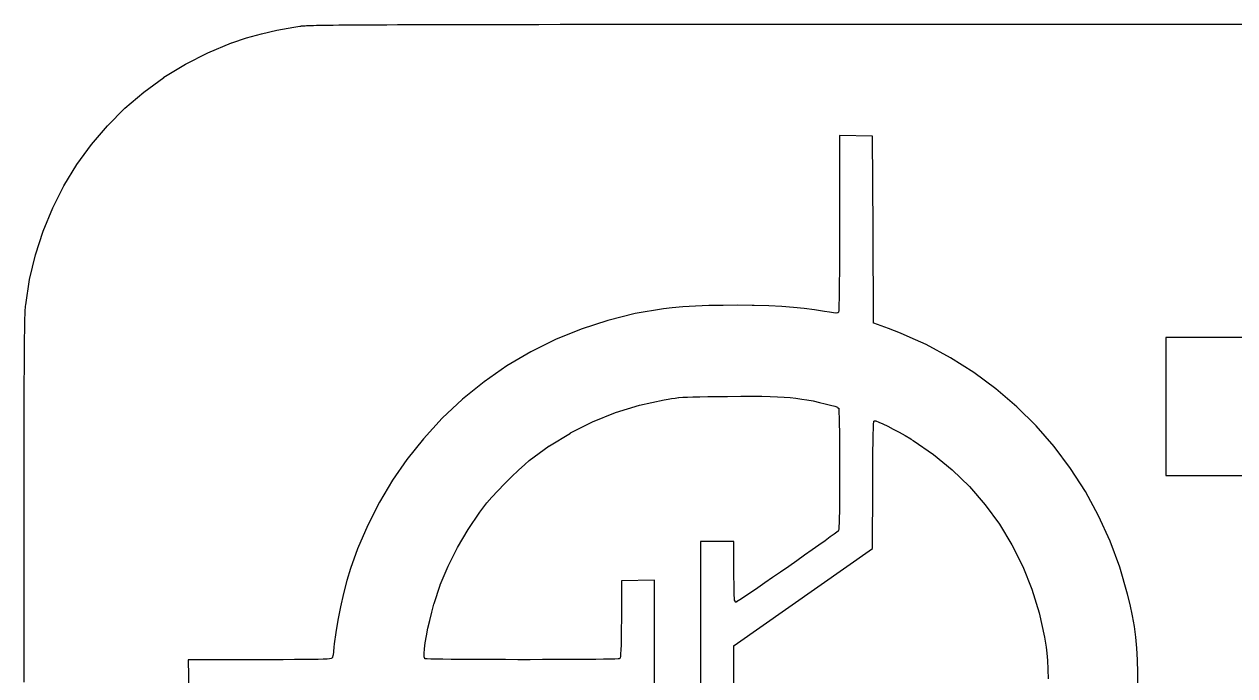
# Model space of a CAD drawing. Extents: x 59.2 to 130.7, y -130.7 to -66.1.
# Drawn here: x 66.95 to 78.53, y -123.79 to -117.57 of the extents above; entities that cross this region are included whole.
import ezdxf

# ---------------------------------------------------------------- set-up
doc = ezdxf.new("R2010")
doc.units = 0
doc.layers.add('BLACK', color=7, linetype='CONTINUOUS')

msp = doc.modelspace()

# ---------------------------------------------------------------- linework, layer by layer
at = {"layer": 'BLACK', "linetype": 'CONTINUOUS'}
for p, q in [((69.2208, -117.657), (69.37, -117.623)), ((69.37, -117.623), (69.37, -117.623)), ((69.37, -117.623), (69.3701, -117.623)), ((69.3701, -117.623), (69.3702, -117.623)), ((69.3702, -117.623), (69.5321, -117.593)), ((69.5321, -117.593), (69.5322, -117.593)), ((69.5322, -117.593), (69.5902, -117.584)), ((69.5322, -117.593), (69.5322, -117.593)), ((69.5322, -117.593), (69.5322, -117.593)), ((69.5902, -117.584), (69.5903, -117.584)), ((69.5903, -117.584), (69.597, -117.583)), ((69.5903, -117.584), (69.5903, -117.584)), ((69.5903, -117.584), (69.5903, -117.584)), ((69.597, -117.583), (69.5971, -117.583)), ((69.5971, -117.583), (69.6049, -117.582)), ((69.5971, -117.583), (69.5971, -117.583)), ((69.5971, -117.583), (69.5971, -117.583)), ((69.6049, -117.582), (69.605, -117.582)), ((69.605, -117.582), (69.6142, -117.581)), ((69.605, -117.582), (69.605, -117.582)), ((69.605, -117.582), (69.605, -117.582)), ((69.6142, -117.581), (69.6142, -117.581)), ((69.6142, -117.581), (69.6143, -117.581)), ((69.6143, -117.581), (69.6252, -117.58)), ((69.6143, -117.581), (69.6143, -117.581)), ((69.6252, -117.58), (69.6252, -117.58)), ((69.6252, -117.58), (69.6252, -117.58)), ((69.6252, -117.58), (69.6382, -117.58)), ((69.6382, -117.58), (69.6383, -117.58)), ((69.6383, -117.58), (69.6538, -117.579)), ((69.6383, -117.58), (69.6383, -117.58)), ((69.6538, -117.579), (69.6721, -117.578)), ((69.6538, -117.579), (69.6538, -117.579)), ((69.6538, -117.579), (69.6538, -117.579)), ((69.6721, -117.578), (69.6722, -117.578)), ((69.6722, -117.578), (69.6936, -117.577)), ((69.6722, -117.578), (69.6722, -117.578)), ((69.6936, -117.577), (69.6936, -117.577)), ((69.6936, -117.577), (69.6936, -117.577)), ((69.6936, -117.577), (69.7185, -117.577)), ((69.7185, -117.577), (69.7186, -117.577)), ((69.7186, -117.577), (69.7474, -117.576)), ((69.7186, -117.577), (69.7186, -117.577)), ((69.7474, -117.576), (69.7475, -117.576)), ((69.7475, -117.576), (69.7805, -117.575)), ((69.7805, -117.575), (69.7805, -117.575)), ((69.7805, -117.575), (69.7805, -117.575)), ((69.7805, -117.575), (69.8181, -117.575)), ((69.8181, -117.575), (69.8607, -117.574)), ((69.8181, -117.575), (69.8181, -117.575)), ((69.8181, -117.575), (69.8181, -117.575)), ((69.8607, -117.574), (69.8607, -117.574)), ((69.8607, -117.574), (69.9085, -117.574)), ((69.9085, -117.574), (69.962, -117.573)), ((69.9085, -117.574), (69.9085, -117.574)), ((69.962, -117.573), (69.962, -117.573)), ((69.962, -117.573), (70.0215, -117.573)), ((70.0215, -117.573), (70.0873, -117.572)), ((70.0215, -117.573), (70.0215, -117.573)), ((70.0873, -117.572), (70.0873, -117.572)), ((70.0873, -117.572), (70.1599, -117.572)), ((70.1599, -117.572), (70.2395, -117.571)), ((70.1599, -117.572), (70.1599, -117.572)), ((70.2395, -117.571), (70.2395, -117.571)), ((70.2395, -117.571), (70.3265, -117.571)), ((70.3265, -117.571), (70.3265, -117.571)), ((70.3265, -117.571), (70.4212, -117.571)), ((70.4212, -117.571), (70.5241, -117.57)), ((70.4212, -117.571), (70.4212, -117.571)), ((70.5241, -117.57), (70.5241, -117.57)), ((70.5241, -117.57), (70.6355, -117.57)), ((70.6355, -117.57), (70.7556, -117.569)), ((70.6355, -117.57), (70.6355, -117.57)), ((70.7556, -117.569), (70.7556, -117.569)), ((70.7556, -117.569), (70.885, -117.569)), ((70.885, -117.569), (70.885, -117.569)), ((70.885, -117.569), (71.0239, -117.569)), ((71.0239, -117.569), (71.0239, -117.569)), ((71.0239, -117.569), (71.1727, -117.569)), ((71.1727, -117.569), (71.3317, -117.568)), ((71.1727, -117.569), (71.1727, -117.569)), ((71.3317, -117.568), (71.3317, -117.568)), ((71.3317, -117.568), (71.5013, -117.568)), ((71.5013, -117.568), (71.5013, -117.568)), ((71.5013, -117.568), (71.6818, -117.568)), ((71.6818, -117.568), (71.6818, -117.568)), ((71.6818, -117.568), (71.8737, -117.568)), ((71.8737, -117.568), (72.0772, -117.567)), ((72.0772, -117.567), (72.0772, -117.567)), ((72.0772, -117.567), (72.2927, -117.567)), ((72.2927, -117.567), (72.5206, -117.567)), ((72.5206, -117.567), (72.5206, -117.567)), ((72.5206, -117.567), (72.7612, -117.567)), ((72.7612, -117.567), (73.0149, -117.567)), ((73.0149, -117.567), (73.0149, -117.567)), ((73.0149, -117.567), (73.282, -117.567)), ((73.282, -117.567), (73.5629, -117.567)), ((73.5629, -117.567), (73.8579, -117.567)), ((73.8579, -117.567), (74.1675, -117.566)), ((73.8579, -117.567), (73.8579, -117.567)), ((74.1675, -117.566), (74.4918, -117.566)), ((74.4918, -117.566), (74.8314, -117.566)), ((74.8314, -117.566), (75.1864, -117.566)), ((75.1864, -117.566), (75.5574, -117.566)), ((75.5574, -117.566), (75.9447, -117.566)), ((75.9447, -117.566), (75.9447, -117.566)), ((75.9447, -117.566), (76.3486, -117.566)), ((76.3486, -117.566), (76.7694, -117.566)), ((76.7694, -117.566), (77.2075, -117.566)), ((77.2075, -117.566), (77.6634, -117.566)), ((77.6634, -117.566), (78.1372, -117.566)), ((78.1372, -117.566), (78.6294, -117.566)), ((68.7101, -117.838), (68.9364, -117.745)), ((68.9364, -117.745), (68.9364, -117.745)), ((68.9364, -117.745), (68.9365, -117.745)), ((68.9365, -117.745), (68.9366, -117.745)), ((68.9366, -117.745), (68.9393, -117.744)), ((68.9393, -117.744), (68.9393, -117.744)), ((68.9393, -117.744), (68.9394, -117.744)), ((68.9394, -117.744), (69.0787, -117.697)), ((68.9394, -117.744), (68.9394, -117.744)), ((69.0787, -117.697), (69.0788, -117.697)), ((69.0788, -117.697), (69.0789, -117.697)), ((69.0789, -117.697), (69.079, -117.696)), ((69.079, -117.696), (69.2206, -117.657)), ((69.2206, -117.657), (69.2207, -117.657)), ((69.2207, -117.657), (69.2208, -117.657)), ((69.2208, -117.657), (69.2208, -117.657)), ((68.4941, -117.948), (68.7098, -117.838)), ((68.7098, -117.838), (68.7098, -117.838)), ((68.7098, -117.838), (68.71, -117.838)), ((68.71, -117.838), (68.7101, -117.838)), ((68.2892, -118.073), (68.4937, -117.948)), ((68.4937, -117.948), (68.4938, -117.948)), ((68.4938, -117.948), (68.4939, -117.948)), ((68.4939, -117.948), (68.4941, -117.948)), ((68.0962, -118.214), (68.2888, -118.074)), ((68.2888, -118.074), (68.2889, -118.074)), ((68.2889, -118.074), (68.289, -118.074)), ((68.289, -118.074), (68.2892, -118.073)), ((67.9157, -118.369), (68.0959, -118.214)), ((68.0959, -118.214), (68.0959, -118.214)), ((68.0959, -118.214), (68.096, -118.214)), ((68.096, -118.214), (68.0962, -118.214)), ((67.7484, -118.536), (67.9154, -118.369)), ((67.9154, -118.369), (67.9155, -118.369)), ((67.9155, -118.369), (67.9156, -118.369)), ((67.9156, -118.369), (67.9157, -118.369)), ((67.5951, -118.716), (67.7482, -118.537)), ((67.7482, -118.537), (67.7483, -118.536)), ((67.7482, -118.537), (67.7482, -118.537)), ((67.7483, -118.536), (67.7484, -118.536)), ((74.751, -118.631), (74.7508, -119.463)), ((75.066, -118.636), (74.751, -118.631)), ((75.071, -119.525), (75.066, -118.636)), ((67.4562, -118.908), (67.5948, -118.717)), ((67.5948, -118.717), (67.5949, -118.717)), ((67.5949, -118.717), (67.595, -118.716)), ((67.595, -118.716), (67.5951, -118.716)), ((67.3326, -119.11), (67.456, -118.908)), ((67.456, -118.908), (67.4561, -118.908)), ((67.4561, -118.908), (67.4561, -118.908)), ((67.4561, -118.908), (67.4562, -118.908)), ((67.2249, -119.322), (67.3324, -119.11)), ((67.3324, -119.11), (67.3325, -119.11)), ((67.3325, -119.11), (67.3326, -119.11)), ((67.3326, -119.11), (67.3326, -119.11)), ((67.1338, -119.543), (67.2248, -119.322)), ((67.2248, -119.322), (67.2248, -119.322)), ((67.2248, -119.322), (67.2249, -119.322)), ((67.2249, -119.322), (67.2249, -119.322)), ((74.7508, -119.463), (74.7507, -119.591)), ((74.7508, -119.463), (74.7508, -119.463)), ((67.0599, -119.772), (67.1336, -119.543)), ((67.1336, -119.543), (67.1337, -119.543)), ((67.1337, -119.543), (67.1337, -119.543)), ((67.1337, -119.543), (67.1338, -119.543)), ((74.7507, -119.591), (74.7504, -119.713)), ((74.7507, -119.591), (74.7507, -119.591)), ((75.071, -119.526), (75.071, -119.525)), ((75.076, -120.42), (75.071, -119.526)), ((74.7504, -119.713), (74.7499, -119.829)), ((74.7504, -119.713), (74.7504, -119.713)), ((67.0039, -120.008), (67.0598, -119.772)), ((67.0598, -119.772), (67.0598, -119.772)), ((67.0598, -119.772), (67.0598, -119.772)), ((67.0598, -119.772), (67.0599, -119.772)), ((74.7499, -119.829), (74.7493, -119.935)), ((74.7499, -119.829), (74.7499, -119.829)), ((74.7493, -119.935), (74.7485, -120.032)), ((74.7493, -119.935), (74.7493, -119.935)), ((66.9664, -120.25), (67.0038, -120.008)), ((67.0038, -120.008), (67.0038, -120.008)), ((67.0038, -120.008), (67.0038, -120.008)), ((67.0038, -120.008), (67.0039, -120.008)), ((74.7485, -120.032), (74.7476, -120.116)), ((74.7485, -120.032), (74.7485, -120.032)), ((74.7465, -120.188), (74.7454, -120.245)), ((74.7476, -120.116), (74.7465, -120.188)), ((74.7465, -120.188), (74.7465, -120.188)), ((74.7476, -120.116), (74.7476, -120.116)), ((74.7476, -120.116), (74.7476, -120.116)), ((66.9614, -120.317), (66.9626, -120.295)), ((66.9626, -120.295), (66.9639, -120.277)), ((66.9626, -120.295), (66.9626, -120.295)), ((66.9626, -120.295), (66.9626, -120.295)), ((66.9639, -120.277), (66.9653, -120.261)), ((66.9639, -120.277), (66.9639, -120.277)), ((66.9639, -120.277), (66.9639, -120.277)), ((66.9639, -120.277), (66.9639, -120.277)), ((66.9653, -120.261), (66.9664, -120.25)), ((66.9653, -120.261), (66.9653, -120.261)), ((66.9653, -120.261), (66.9653, -120.261)), ((66.9653, -120.261), (66.9653, -120.261)), ((66.9664, -120.25), (66.9664, -120.25)), ((66.9664, -120.25), (66.9664, -120.25)), ((66.9664, -120.25), (66.9664, -120.25)), ((73.0667, -120.286), (72.7976, -120.332)), ((73.1486, -120.277), (73.0667, -120.286)), ((73.2535, -120.268), (73.1486, -120.277)), ((73.3721, -120.261), (73.2535, -120.268)), ((73.501, -120.256), (73.3721, -120.261)), ((73.6367, -120.254), (73.501, -120.256)), ((73.7761, -120.253), (73.6367, -120.254)), ((73.9159, -120.255), (73.7761, -120.253)), ((73.9331, -120.255), (73.9159, -120.255)), ((74.0733, -120.259), (73.9331, -120.255)), ((74.1976, -120.265), (74.0733, -120.259)), ((74.3096, -120.273), (74.1976, -120.265)), ((74.4129, -120.283), (74.3096, -120.273)), ((74.5113, -120.296), (74.4129, -120.283)), ((74.6084, -120.312), (74.5113, -120.296)), ((74.7442, -120.286), (74.7429, -120.31)), ((74.7454, -120.245), (74.7442, -120.286)), ((74.7442, -120.286), (74.7442, -120.286)), ((74.7442, -120.286), (74.7442, -120.286)), ((74.7442, -120.286), (74.7442, -120.286)), ((74.7454, -120.245), (74.7454, -120.245)), ((74.7454, -120.245), (74.7454, -120.245)), ((66.9575, -120.453), (66.9583, -120.411)), ((66.9583, -120.411), (66.9593, -120.375)), ((66.9583, -120.411), (66.9583, -120.411)), ((66.9583, -120.411), (66.9583, -120.411)), ((66.9593, -120.375), (66.9603, -120.344)), ((66.9593, -120.375), (66.9593, -120.375)), ((66.9593, -120.375), (66.9593, -120.375)), ((66.9603, -120.344), (66.9614, -120.318)), ((66.9603, -120.344), (66.9603, -120.344)), ((66.9603, -120.344), (66.9603, -120.344)), ((66.9614, -120.318), (66.9614, -120.317)), ((72.5354, -120.397), (72.2807, -120.48)), ((72.7976, -120.332), (72.5354, -120.397)), ((74.6549, -120.32), (74.6084, -120.312)), ((74.655, -120.32), (74.6549, -120.32)), ((74.6549, -120.32), (74.6549, -120.32)), ((74.6549, -120.32), (74.6549, -120.32)), ((74.6922, -120.325), (74.655, -120.32)), ((74.6924, -120.325), (74.6922, -120.325)), ((74.6925, -120.325), (74.6924, -120.325)), ((74.6926, -120.325), (74.6925, -120.325)), ((74.7164, -120.327), (74.6926, -120.325)), ((74.7173, -120.327), (74.7164, -120.327)), ((74.7164, -120.327), (74.7164, -120.327)), ((74.7174, -120.327), (74.7173, -120.327)), ((74.7311, -120.325), (74.7174, -120.327)), ((74.7313, -120.325), (74.7311, -120.325)), ((74.7316, -120.325), (74.7313, -120.325)), ((74.7318, -120.325), (74.7316, -120.325)), ((74.732, -120.325), (74.7318, -120.325)), ((74.7323, -120.324), (74.732, -120.325)), ((74.7326, -120.324), (74.7323, -120.324)), ((74.7327, -120.324), (74.7326, -120.324)), ((74.7329, -120.324), (74.7327, -120.324)), ((74.7331, -120.324), (74.7329, -120.324)), ((74.7334, -120.324), (74.7331, -120.324)), ((74.7402, -120.318), (74.7334, -120.324)), ((74.7334, -120.324), (74.7334, -120.324)), ((74.7404, -120.318), (74.7402, -120.318)), ((74.7407, -120.318), (74.7404, -120.318)), ((74.7408, -120.318), (74.7407, -120.318)), ((74.7409, -120.318), (74.7408, -120.318)), ((74.7411, -120.318), (74.7409, -120.318)), ((74.7413, -120.317), (74.7411, -120.318)), ((74.7414, -120.317), (74.7413, -120.317)), ((74.7415, -120.317), (74.7414, -120.317)), ((74.7416, -120.317), (74.7415, -120.317)), ((74.7418, -120.316), (74.7416, -120.317)), ((74.7419, -120.316), (74.7418, -120.316)), ((74.7418, -120.316), (74.7418, -120.316)), ((74.7418, -120.316), (74.7418, -120.316)), ((74.742, -120.315), (74.7419, -120.316)), ((74.7428, -120.31), (74.742, -120.315)), ((74.742, -120.315), (74.742, -120.315)), ((74.7429, -120.31), (74.7428, -120.31)), ((74.7429, -120.31), (74.7429, -120.31)), ((74.7429, -120.31), (74.7429, -120.31)), ((75.0761, -120.421), (75.076, -120.42)), ((75.076, -120.42), (75.076, -120.42)), ((75.076, -120.42), (75.076, -120.42)), ((75.0763, -120.422), (75.0761, -120.421)), ((75.0761, -120.421), (75.0761, -120.421)), ((75.0761, -120.421), (75.0761, -120.421)), ((75.0761, -120.421), (75.0761, -120.421)), ((75.0764, -120.422), (75.0763, -120.422)), ((75.0766, -120.422), (75.0764, -120.422)), ((75.0764, -120.422), (75.0764, -120.422)), ((75.0764, -120.422), (75.0764, -120.422)), ((75.0769, -120.423), (75.0766, -120.422)), ((66.9559, -120.559), (66.9567, -120.502)), ((66.9567, -120.502), (66.9575, -120.453)), ((66.9567, -120.502), (66.9567, -120.502)), ((66.9567, -120.502), (66.9567, -120.502)), ((66.9575, -120.453), (66.9575, -120.453)), ((72.2807, -120.48), (72.0343, -120.581)), ((75.0772, -120.423), (75.0769, -120.423)), ((75.0769, -120.423), (75.0769, -120.423)), ((75.0769, -120.423), (75.0769, -120.423)), ((75.0775, -120.424), (75.0772, -120.423)), ((75.0776, -120.424), (75.0775, -120.424)), ((75.0775, -120.424), (75.0775, -120.424)), ((75.0779, -120.424), (75.0776, -120.424)), ((75.0782, -120.424), (75.0779, -120.424)), ((75.0783, -120.424), (75.0782, -120.424)), ((75.0787, -120.424), (75.0783, -120.424)), ((75.0783, -120.424), (75.0783, -120.424)), ((75.0791, -120.425), (75.0787, -120.424)), ((75.0792, -120.425), (75.0791, -120.425)), ((75.0793, -120.425), (75.0792, -120.425)), ((75.0792, -120.425), (75.0792, -120.425)), ((75.2206, -120.476), (75.0793, -120.425)), ((75.333, -120.52), (75.2206, -120.476)), ((75.4249, -120.561), (75.333, -120.52)), ((66.9547, -120.695), (66.9553, -120.623)), ((66.9553, -120.623), (66.9559, -120.559)), ((66.9553, -120.623), (66.9553, -120.623)), ((66.9559, -120.559), (66.9559, -120.559)), ((72.0343, -120.581), (71.7968, -120.698)), ((75.5782, -120.629), (75.4249, -120.561)), ((75.8127, -120.755), (75.5782, -120.629)), ((84.3911, -120.561), (77.871, -120.561)), ((77.871, -120.561), (77.871, -121.881)), ((66.9542, -120.777), (66.9547, -120.695)), ((66.9547, -120.695), (66.9547, -120.695)), ((71.7968, -120.698), (71.5691, -120.833)), ((76.0359, -120.896), (75.8127, -120.755)), ((66.9534, -120.971), (66.9538, -120.869)), ((66.9538, -120.869), (66.9542, -120.777)), ((66.9538, -120.869), (66.9538, -120.869)), ((66.9542, -120.777), (66.9542, -120.777)), ((71.5691, -120.833), (71.3518, -120.984)), ((66.9531, -121.084), (66.9534, -120.971)), ((66.9534, -120.971), (66.9534, -120.971)), ((71.3518, -120.984), (71.1457, -121.15)), ((76.2473, -121.052), (76.0359, -120.896)), ((66.9528, -121.209), (66.9531, -121.084)), ((66.9531, -121.084), (66.9531, -121.084)), ((76.446, -121.223), (76.2473, -121.052)), ((66.9526, -121.347), (66.9528, -121.209)), ((66.9528, -121.209), (66.9528, -121.209)), ((71.1457, -121.15), (70.9515, -121.332)), ((72.6089, -121.279), (72.8371, -121.208)), ((72.8371, -121.208), (72.8371, -121.208)), ((72.8371, -121.208), (72.8373, -121.208)), ((72.8373, -121.208), (72.8375, -121.208)), ((72.8375, -121.208), (73.0733, -121.156)), ((73.0733, -121.156), (73.0734, -121.156)), ((73.0734, -121.156), (73.0735, -121.156)), ((73.0735, -121.156), (73.0736, -121.156)), ((73.0736, -121.156), (73.1106, -121.15)), ((73.1106, -121.15), (73.1106, -121.15)), ((73.1106, -121.15), (73.1107, -121.15)), ((73.1107, -121.15), (73.1444, -121.144)), ((73.1444, -121.144), (73.1444, -121.144)), ((73.1444, -121.144), (73.1445, -121.144)), ((73.1445, -121.144), (73.1774, -121.14)), ((73.1445, -121.144), (73.1445, -121.144)), ((73.1774, -121.14), (73.1775, -121.14)), ((73.1775, -121.14), (73.1775, -121.14)), ((73.1775, -121.14), (73.1776, -121.14)), ((73.1776, -121.14), (73.2121, -121.136)), ((73.2121, -121.136), (73.2122, -121.136)), ((73.2122, -121.136), (73.2507, -121.133)), ((73.2122, -121.136), (73.2122, -121.136)), ((73.2122, -121.136), (73.2122, -121.136)), ((73.2507, -121.133), (73.2507, -121.133)), ((73.2507, -121.133), (73.2508, -121.133)), ((73.2508, -121.133), (73.2955, -121.131)), ((73.2508, -121.133), (73.2508, -121.133)), ((73.2955, -121.131), (73.2955, -121.131)), ((73.2955, -121.131), (73.2955, -121.131)), ((73.2955, -121.131), (73.2956, -121.131)), ((73.2956, -121.131), (73.3488, -121.129)), ((73.3488, -121.129), (73.3489, -121.129)), ((73.3489, -121.129), (73.4131, -121.127)), ((73.3489, -121.129), (73.3489, -121.129)), ((73.4131, -121.127), (73.4906, -121.126)), ((73.4131, -121.127), (73.4131, -121.127)), ((73.4131, -121.127), (73.4131, -121.127)), ((73.4906, -121.126), (73.5836, -121.125)), ((73.4906, -121.126), (73.4906, -121.126)), ((73.4906, -121.126), (73.4906, -121.126)), ((73.5836, -121.125), (73.6807, -121.124)), ((73.5836, -121.125), (73.5836, -121.125)), ((73.6807, -121.124), (73.8062, -121.123)), ((73.6807, -121.124), (73.6807, -121.124)), ((73.8062, -121.123), (73.8063, -121.123)), ((73.8063, -121.123), (73.9143, -121.122)), ((73.9143, -121.122), (73.9143, -121.122)), ((73.9143, -121.122), (74.0073, -121.123)), ((74.0073, -121.123), (74.0073, -121.123)), ((74.0073, -121.123), (74.0074, -121.123)), ((74.0074, -121.123), (74.0878, -121.124)), ((74.0878, -121.124), (74.0878, -121.124)), ((74.0878, -121.124), (74.0878, -121.124)), ((74.0878, -121.124), (74.0878, -121.124)), ((74.0878, -121.124), (74.1582, -121.127)), ((74.1582, -121.127), (74.1582, -121.127)), ((74.1582, -121.127), (74.1583, -121.127)), ((74.1583, -121.127), (74.1583, -121.127)), ((74.1583, -121.127), (74.221, -121.13)), ((74.221, -121.13), (74.2211, -121.13)), ((74.2211, -121.13), (74.2211, -121.13)), ((74.2211, -121.13), (74.2212, -121.13)), ((74.2212, -121.13), (74.2788, -121.135)), ((74.2788, -121.135), (74.2789, -121.135)), ((74.2789, -121.135), (74.2789, -121.135)), ((74.2789, -121.135), (74.2789, -121.135)), ((74.2789, -121.135), (74.3339, -121.142)), ((74.3339, -121.142), (74.334, -121.142)), ((74.334, -121.142), (74.334, -121.142)), ((74.334, -121.142), (74.3341, -121.142)), ((74.3341, -121.142), (74.3889, -121.149)), ((74.3889, -121.149), (74.389, -121.149)), ((74.389, -121.149), (74.389, -121.149)), ((74.389, -121.149), (74.389, -121.149)), ((74.389, -121.149), (74.4368, -121.157)), ((74.4368, -121.157), (74.4369, -121.157)), ((74.4369, -121.157), (74.4369, -121.157)), ((74.4369, -121.157), (74.4369, -121.157)), ((74.4369, -121.157), (74.4972, -121.168)), ((74.4972, -121.168), (74.4973, -121.168)), ((74.4973, -121.168), (74.4973, -121.168)), ((74.4973, -121.168), (74.4973, -121.168)), ((74.4973, -121.168), (74.5576, -121.181)), ((74.5576, -121.181), (74.5576, -121.181)), ((74.5576, -121.181), (74.5576, -121.181)), ((74.5576, -121.181), (74.5577, -121.181)), ((74.5577, -121.181), (74.6145, -121.194)), ((74.6145, -121.194), (74.6145, -121.194)), ((74.6145, -121.194), (74.6146, -121.194)), ((74.6146, -121.194), (74.6146, -121.194)), ((74.6146, -121.194), (74.6646, -121.207)), ((74.6646, -121.207), (74.6646, -121.207)), ((74.6646, -121.207), (74.6647, -121.207)), ((74.6647, -121.207), (74.6647, -121.207)), ((74.6647, -121.207), (74.7045, -121.219)), ((74.7045, -121.219), (74.7045, -121.219)), ((74.7045, -121.219), (74.7047, -121.219)), ((74.7047, -121.219), (74.7048, -121.219)), ((74.7048, -121.219), (74.7309, -121.228)), ((74.7309, -121.228), (74.731, -121.228)), ((74.731, -121.228), (74.731, -121.228)), ((74.731, -121.228), (74.731, -121.228)), ((74.731, -121.228), (74.7315, -121.229)), ((74.7315, -121.229), (74.7319, -121.229)), ((74.7319, -121.229), (74.7319, -121.229)), ((74.7319, -121.229), (74.7319, -121.229)), ((74.7319, -121.229), (74.7407, -121.235)), ((76.6315, -121.407), (76.446, -121.223)), ((66.9524, -121.497), (66.9526, -121.347)), ((66.9526, -121.347), (66.9526, -121.347)), ((70.9515, -121.332), (70.7699, -121.529)), ((72.3886, -121.367), (72.6085, -121.279)), ((72.6085, -121.279), (72.6086, -121.279)), ((72.6086, -121.279), (72.6088, -121.279)), ((72.6088, -121.279), (72.6089, -121.279)), ((74.7407, -121.235), (74.7407, -121.235)), ((74.7407, -121.235), (74.7409, -121.235)), ((74.7409, -121.235), (74.7411, -121.235)), ((74.7411, -121.235), (74.7413, -121.235)), ((74.7413, -121.235), (74.7415, -121.235)), ((74.7415, -121.235), (74.7416, -121.235)), ((74.7416, -121.235), (74.7418, -121.236)), ((74.7418, -121.236), (74.7419, -121.236)), ((74.7419, -121.236), (74.7421, -121.236)), ((74.7421, -121.236), (74.7422, -121.236)), ((74.7422, -121.236), (74.7423, -121.236)), ((74.7423, -121.236), (74.7424, -121.237)), ((74.7424, -121.237), (74.7426, -121.237)), ((74.7426, -121.237), (74.7426, -121.237)), ((74.7426, -121.237), (74.7427, -121.237)), ((74.7427, -121.237), (74.7428, -121.238)), ((74.7428, -121.238), (74.7428, -121.238)), ((74.7428, -121.238), (74.7429, -121.238)), ((74.7429, -121.238), (74.7429, -121.238)), ((74.7429, -121.238), (74.7443, -121.25)), ((74.7443, -121.25), (74.7444, -121.25)), ((74.7444, -121.25), (74.7444, -121.25)), ((74.7444, -121.25), (74.7444, -121.251)), ((74.7444, -121.251), (74.7457, -121.281)), ((74.7457, -121.281), (74.7457, -121.281)), ((74.7457, -121.281), (74.7457, -121.281)), ((74.7457, -121.281), (74.7457, -121.281)), ((74.7457, -121.281), (74.747, -121.327)), ((74.747, -121.327), (74.747, -121.327)), ((74.747, -121.327), (74.7481, -121.388)), ((72.1772, -121.473), (72.3882, -121.367)), ((72.3882, -121.367), (72.3883, -121.367)), ((72.3883, -121.367), (72.3885, -121.367)), ((72.3885, -121.367), (72.3886, -121.367)), ((74.7481, -121.388), (74.7481, -121.388)), ((74.7481, -121.388), (74.7481, -121.388)), ((74.7481, -121.388), (74.749, -121.462)), ((74.749, -121.462), (74.749, -121.462)), ((74.749, -121.462), (74.7498, -121.547)), ((75.0733, -121.489), (75.0749, -121.432)), ((75.0749, -121.432), (75.0766, -121.391)), ((75.0749, -121.432), (75.0749, -121.432)), ((75.0749, -121.432), (75.0749, -121.432)), ((75.0766, -121.391), (75.0784, -121.368)), ((75.0766, -121.391), (75.0766, -121.391)), ((75.0766, -121.391), (75.0766, -121.391)), ((75.0766, -121.391), (75.0766, -121.391)), ((75.0784, -121.368), (75.0785, -121.367)), ((75.0784, -121.368), (75.0784, -121.368)), ((75.0785, -121.367), (75.0797, -121.362)), ((75.0785, -121.367), (75.0785, -121.367)), ((75.0797, -121.362), (75.0797, -121.362)), ((75.0797, -121.362), (75.0797, -121.362)), ((75.0797, -121.362), (75.0797, -121.362)), ((75.0797, -121.362), (75.0799, -121.362)), ((75.0799, -121.362), (75.08, -121.361)), ((75.08, -121.361), (75.08, -121.361)), ((75.08, -121.361), (75.08, -121.361)), ((75.08, -121.361), (75.0803, -121.361)), ((75.0803, -121.361), (75.0805, -121.36)), ((75.0805, -121.36), (75.0806, -121.36)), ((75.0806, -121.36), (75.0806, -121.36)), ((75.0806, -121.36), (75.0808, -121.36)), ((75.0808, -121.36), (75.0812, -121.36)), ((75.0812, -121.36), (75.0816, -121.359)), ((75.0812, -121.36), (75.0812, -121.36)), ((75.0812, -121.36), (75.0812, -121.36)), ((75.0816, -121.359), (75.082, -121.359)), ((75.082, -121.359), (75.082, -121.359)), ((75.082, -121.359), (75.082, -121.359)), ((75.082, -121.359), (75.0824, -121.359)), ((75.0824, -121.359), (75.0829, -121.359)), ((75.0829, -121.359), (75.0829, -121.359)), ((75.0829, -121.359), (75.0829, -121.359)), ((75.0829, -121.359), (75.0833, -121.359)), ((75.0833, -121.359), (75.0838, -121.359)), ((75.0838, -121.359), (75.0838, -121.359)), ((75.0838, -121.359), (75.0839, -121.359)), ((75.0839, -121.359), (75.0843, -121.358)), ((75.0843, -121.358), (75.0848, -121.358)), ((75.0848, -121.358), (75.0848, -121.358)), ((75.0848, -121.358), (75.0848, -121.358)), ((75.0848, -121.358), (75.0971, -121.359)), ((75.0971, -121.359), (75.0972, -121.359)), ((75.0972, -121.359), (75.0973, -121.359)), ((75.0973, -121.359), (75.0975, -121.359)), ((75.0975, -121.359), (75.0978, -121.359)), ((75.0978, -121.359), (75.0981, -121.359)), ((75.0981, -121.359), (75.0983, -121.359)), ((75.0983, -121.359), (75.0985, -121.359)), ((75.0985, -121.359), (75.1252, -121.369)), ((75.1252, -121.369), (75.1252, -121.369)), ((75.1252, -121.369), (75.1254, -121.369)), ((75.1254, -121.369), (75.1255, -121.369)), ((75.1255, -121.369), (75.1638, -121.386)), ((75.1638, -121.386), (75.1639, -121.386)), ((75.1639, -121.386), (75.1639, -121.386)), ((75.1639, -121.386), (75.164, -121.386)), ((75.164, -121.386), (75.2112, -121.409)), ((75.2112, -121.409), (75.2112, -121.409)), ((75.2112, -121.409), (75.2113, -121.409)), ((75.2113, -121.409), (75.2113, -121.409)), ((75.2113, -121.409), (75.2645, -121.436)), ((75.2645, -121.436), (75.2646, -121.436)), ((75.2646, -121.436), (75.2646, -121.436)), ((75.2646, -121.436), (75.2646, -121.436)), ((75.2646, -121.436), (75.3212, -121.467)), ((76.8032, -121.604), (76.6315, -121.407)), ((66.9523, -121.661), (66.9524, -121.497)), ((66.9524, -121.497), (66.9524, -121.497)), ((70.7699, -121.529), (70.6114, -121.728)), ((71.9751, -121.597), (72.1768, -121.474)), ((72.1768, -121.474), (72.177, -121.473)), ((72.1768, -121.474), (72.1768, -121.474)), ((72.177, -121.473), (72.1772, -121.473)), ((74.7498, -121.547), (74.7498, -121.547)), ((74.7498, -121.547), (74.7504, -121.641)), ((75.0706, -121.648), (75.0718, -121.562)), ((75.0718, -121.562), (75.0733, -121.489)), ((75.0718, -121.562), (75.0718, -121.562)), ((75.0733, -121.489), (75.0733, -121.489)), ((75.0733, -121.489), (75.0733, -121.489)), ((75.3212, -121.467), (75.3212, -121.467)), ((75.3212, -121.467), (75.3212, -121.467)), ((75.3212, -121.467), (75.3212, -121.467)), ((75.3212, -121.467), (75.3783, -121.499)), ((75.3783, -121.499), (75.3783, -121.499)), ((75.3783, -121.499), (75.3783, -121.499)), ((75.3783, -121.499), (75.3784, -121.499)), ((75.3784, -121.499), (75.4331, -121.531)), ((75.4331, -121.531), (75.4331, -121.532)), ((75.4331, -121.532), (75.4331, -121.532)), ((75.4331, -121.532), (75.4331, -121.532)), ((75.4331, -121.532), (75.4554, -121.545)), ((75.4554, -121.545), (75.4555, -121.545)), ((75.4555, -121.545), (75.4555, -121.545)), ((75.4555, -121.545), (75.4556, -121.545)), ((75.4556, -121.545), (75.6487, -121.678)), ((66.9523, -121.839), (66.9523, -121.661)), ((66.9523, -121.661), (66.9523, -121.661)), ((71.783, -121.738), (71.9748, -121.597)), ((71.9748, -121.597), (71.9748, -121.597)), ((71.9748, -121.597), (71.975, -121.597)), ((71.975, -121.597), (71.9751, -121.597)), ((74.7504, -121.641), (74.7504, -121.641)), ((74.7504, -121.641), (74.7507, -121.742)), ((75.0695, -121.747), (75.0706, -121.648)), ((75.0706, -121.648), (75.0706, -121.648)), ((75.0706, -121.648), (75.0706, -121.648)), ((75.6487, -121.678), (75.6487, -121.679)), ((75.6487, -121.679), (75.6489, -121.679)), ((75.6489, -121.679), (75.649, -121.679)), ((75.649, -121.679), (75.8284, -121.826)), ((76.9604, -121.814), (76.8032, -121.604)), ((70.6114, -121.728), (70.4758, -121.925)), ((71.6788, -121.83), (71.7398, -121.775)), ((71.7398, -121.775), (71.7398, -121.775)), ((71.7398, -121.775), (71.7399, -121.775)), ((71.7399, -121.774), (71.7828, -121.738)), ((71.7399, -121.775), (71.7399, -121.774)), ((71.7828, -121.738), (71.7828, -121.738)), ((71.7828, -121.738), (71.7829, -121.738)), ((71.7829, -121.738), (71.783, -121.738)), ((74.7507, -121.742), (74.7507, -121.742)), ((74.7507, -121.742), (74.7508, -121.822)), ((75.0687, -121.857), (75.0695, -121.747)), ((75.0695, -121.747), (75.0695, -121.747)), ((66.9523, -121.84), (66.9523, -121.839)), ((66.9523, -122.033), (66.9523, -121.84)), ((70.4758, -121.925), (70.3508, -122.135)), ((71.5453, -121.96), (71.6125, -121.893)), ((71.6125, -121.893), (71.6126, -121.893)), ((71.6126, -121.893), (71.6787, -121.83)), ((71.6126, -121.893), (71.6126, -121.893)), ((71.6126, -121.893), (71.6126, -121.893)), ((71.6787, -121.83), (71.6788, -121.83)), ((71.6788, -121.83), (71.6788, -121.83)), ((71.6788, -121.83), (71.6788, -121.83)), ((74.7508, -121.822), (74.7508, -121.822)), ((74.7508, -121.822), (74.7508, -121.949)), ((75.0681, -121.977), (75.0687, -121.857)), ((75.0687, -121.857), (75.0687, -121.857)), ((75.8284, -121.826), (75.8284, -121.826)), ((75.8284, -121.826), (75.8286, -121.826)), ((75.8286, -121.826), (75.8287, -121.826)), ((75.8287, -121.826), (75.9939, -121.987)), ((77.1024, -122.034), (76.9604, -121.814)), ((77.871, -121.881), (80.4561, -121.881)), ((66.9523, -122.241), (66.9523, -122.033)), ((66.9523, -122.033), (66.9523, -122.033)), ((71.4242, -122.089), (71.481, -122.027)), ((71.481, -122.027), (71.4811, -122.027)), ((71.4811, -122.027), (71.5452, -121.96)), ((71.4811, -122.027), (71.4811, -122.027)), ((71.4811, -122.027), (71.4811, -122.027)), ((71.5452, -121.96), (71.5453, -121.96)), ((71.5453, -121.96), (71.5453, -121.96)), ((71.5453, -121.96), (71.5453, -121.96)), ((74.7508, -121.949), (74.7505, -122.058)), ((74.7508, -121.949), (74.7508, -121.949)), ((75.066, -122.578), (75.0681, -121.977)), ((75.0681, -121.977), (75.0681, -121.977)), ((75.9939, -121.987), (75.9939, -121.987)), ((75.9939, -121.987), (75.9941, -121.987)), ((75.9941, -121.987), (75.9942, -121.987)), ((75.9942, -121.987), (76.1447, -122.161)), ((77.2286, -122.265), (77.1024, -122.034)), ((70.3508, -122.135), (70.2386, -122.355)), ((71.311, -122.231), (71.3783, -122.143)), ((71.3783, -122.143), (71.3784, -122.143)), ((71.3784, -122.143), (71.3784, -122.143)), ((71.3784, -122.143), (71.3785, -122.143)), ((71.3785, -122.143), (71.424, -122.089)), ((71.424, -122.089), (71.4241, -122.089)), ((71.4241, -122.089), (71.4241, -122.089)), ((71.4241, -122.089), (71.4242, -122.089)), ((74.75, -122.15), (74.7492, -122.225)), ((74.7505, -122.058), (74.75, -122.15)), ((74.75, -122.15), (74.75, -122.15)), ((74.7505, -122.058), (74.7505, -122.058)), ((66.9524, -122.466), (66.9523, -122.241)), ((66.9523, -122.241), (66.9523, -122.241)), ((71.1995, -122.395), (71.3109, -122.231)), ((71.3109, -122.231), (71.3109, -122.231)), ((71.3109, -122.231), (71.311, -122.231)), ((71.311, -122.231), (71.311, -122.231)), ((74.7492, -122.226), (74.7481, -122.286)), ((74.7492, -122.225), (74.7492, -122.226)), ((74.7492, -122.226), (74.7492, -122.226)), ((76.1447, -122.161), (76.1447, -122.161)), ((76.1447, -122.161), (76.1448, -122.161)), ((76.1448, -122.161), (76.1449, -122.161)), ((76.1449, -122.161), (76.2803, -122.347)), ((77.3384, -122.507), (77.2286, -122.265)), ((70.2386, -122.355), (70.1416, -122.58)), ((74.7428, -122.391), (74.7402, -122.405)), ((74.7449, -122.368), (74.7428, -122.391)), ((74.7428, -122.391), (74.7428, -122.391)), ((74.7428, -122.391), (74.7428, -122.391)), ((74.7428, -122.391), (74.7428, -122.391)), ((74.745, -122.367), (74.7449, -122.368)), ((74.7449, -122.368), (74.7449, -122.368)), ((74.7467, -122.333), (74.745, -122.367)), ((74.745, -122.367), (74.745, -122.367)), ((74.7481, -122.286), (74.7467, -122.333)), ((74.7467, -122.333), (74.7467, -122.333)), ((74.7467, -122.333), (74.7467, -122.333)), ((74.7467, -122.333), (74.7467, -122.333)), ((74.7481, -122.286), (74.7481, -122.286)), ((76.2803, -122.347), (76.2803, -122.347)), ((76.2803, -122.347), (76.2804, -122.347)), ((76.2804, -122.347), (76.2805, -122.347)), ((76.2805, -122.347), (76.4001, -122.543)), ((66.9525, -122.708), (66.9524, -122.466)), ((66.9524, -122.466), (66.9524, -122.466)), ((71.0977, -122.569), (71.1994, -122.395)), ((71.1994, -122.395), (71.1994, -122.395)), ((71.1994, -122.395), (71.1995, -122.395)), ((71.1995, -122.395), (71.1995, -122.395)), ((74.6125, -122.504), (74.5543, -122.545)), ((74.6126, -122.504), (74.6125, -122.504)), ((74.6618, -122.468), (74.6126, -122.504)), ((74.6126, -122.504), (74.6126, -122.504)), ((74.7, -122.441), (74.6618, -122.468)), ((74.6618, -122.468), (74.6618, -122.468)), ((74.7255, -122.421), (74.7, -122.44)), ((74.7, -122.44), (74.7, -122.44)), ((74.7, -122.44), (74.7, -122.44)), ((74.7, -122.44), (74.7, -122.441)), ((74.7256, -122.421), (74.7255, -122.421)), ((74.7257, -122.421), (74.7256, -122.421)), ((74.7367, -122.412), (74.7257, -122.421)), ((74.7257, -122.421), (74.7257, -122.421)), ((74.7368, -122.412), (74.7367, -122.412)), ((74.7369, -122.412), (74.7368, -122.412)), ((74.7371, -122.411), (74.7369, -122.412)), ((74.7374, -122.411), (74.7371, -122.411)), ((74.7375, -122.411), (74.7374, -122.411)), ((74.7377, -122.411), (74.7375, -122.411)), ((74.7375, -122.411), (74.7375, -122.411)), ((74.7379, -122.41), (74.7377, -122.411)), ((74.738, -122.41), (74.7379, -122.41)), ((74.7381, -122.41), (74.738, -122.41)), ((74.738, -122.41), (74.738, -122.41)), ((74.7399, -122.406), (74.7381, -122.41)), ((74.74, -122.405), (74.7399, -122.406)), ((74.7399, -122.406), (74.7399, -122.406)), ((74.7399, -122.406), (74.7399, -122.406)), ((74.7402, -122.405), (74.74, -122.405)), ((74.7402, -122.405), (74.7402, -122.405)), ((74.7402, -122.405), (74.7402, -122.405)), ((74.7402, -122.405), (74.7402, -122.405)), ((70.1416, -122.58), (70.0743, -122.768)), ((71.0078, -122.747), (71.0975, -122.569)), ((71.0975, -122.569), (71.0976, -122.569)), ((71.0976, -122.569), (71.0977, -122.569)), ((71.0977, -122.569), (71.0977, -122.569)), ((73.741, -122.511), (73.421, -122.511)), ((73.421, -122.511), (73.421, -125.081)), ((73.741, -122.796), (73.741, -122.511)), ((73.7431, -123.504), (75.066, -122.578)), ((74.4885, -122.592), (74.4171, -122.642)), ((74.5542, -122.545), (74.4885, -122.592)), ((74.4885, -122.592), (74.4885, -122.592)), ((74.4885, -122.592), (74.4885, -122.592)), ((74.5543, -122.545), (74.5542, -122.545)), ((74.5542, -122.545), (74.5542, -122.545)), ((76.4001, -122.543), (76.4002, -122.543)), ((76.4002, -122.543), (76.4002, -122.544)), ((76.4002, -122.544), (76.4003, -122.544)), ((76.4003, -122.544), (76.5037, -122.751)), ((77.4311, -122.757), (77.3384, -122.507)), ((66.9527, -122.967), (66.9525, -122.708)), ((66.9525, -122.708), (66.9525, -122.708)), ((74.3418, -122.695), (74.2645, -122.749)), ((74.3419, -122.695), (74.3418, -122.695)), ((74.3418, -122.695), (74.3418, -122.695)), ((74.4171, -122.642), (74.3419, -122.695)), ((74.4171, -122.642), (74.4171, -122.642)), ((70.0743, -122.768), (70.0392, -122.883)), ((70.9321, -122.927), (71.0077, -122.748)), ((71.0077, -122.748), (71.0077, -122.748)), ((71.0077, -122.748), (71.0078, -122.748)), ((71.0078, -122.748), (71.0078, -122.747)), ((73.741, -122.847), (73.741, -122.796)), ((73.7414, -122.922), (73.741, -122.847)), ((73.741, -122.847), (73.741, -122.847)), ((74.1868, -122.803), (74.1105, -122.856)), ((74.2644, -122.749), (74.1868, -122.803)), ((74.1868, -122.803), (74.1868, -122.803)), ((74.1868, -122.803), (74.1868, -122.803)), ((74.2645, -122.749), (74.2644, -122.749)), ((74.2644, -122.749), (74.2644, -122.749)), ((76.5037, -122.751), (76.5038, -122.751)), ((76.5038, -122.751), (76.5038, -122.751)), ((76.5038, -122.751), (76.5039, -122.751)), ((76.5039, -122.751), (76.5906, -122.967)), ((77.5061, -123.016), (77.4311, -122.757)), ((66.9529, -123.245), (66.9527, -122.967)), ((66.9527, -122.967), (66.9527, -122.967)), ((70.0392, -122.883), (70.0062, -123.008)), ((70.8727, -123.104), (70.9319, -122.928)), ((70.9319, -122.928), (70.932, -122.928)), ((70.932, -122.928), (70.9321, -122.927)), ((70.932, -122.928), (70.932, -122.928)), ((72.666, -122.886), (72.6638, -123.25)), ((72.981, -122.881), (72.666, -122.886)), ((72.981, -124.711), (72.981, -122.881)), ((73.7421, -122.98), (73.7414, -122.922)), ((73.7414, -122.922), (73.7414, -122.922)), ((73.9692, -122.953), (73.9079, -122.995)), ((73.9693, -122.953), (73.9692, -122.953)), ((73.9692, -122.953), (73.9692, -122.953)), ((74.0374, -122.906), (73.9693, -122.953)), ((74.1105, -122.856), (74.0374, -122.906)), ((74.0374, -122.906), (74.0374, -122.906)), ((74.1105, -122.856), (74.1105, -122.856)), ((74.1105, -122.856), (74.1105, -122.856)), ((76.5906, -122.967), (76.5907, -122.967)), ((76.5907, -122.967), (76.5907, -122.968)), ((76.5907, -122.968), (76.5908, -122.968)), ((76.5908, -122.968), (76.6603, -123.193)), ((70.0062, -123.008), (69.9766, -123.136)), ((73.7433, -123.024), (73.7421, -122.98)), ((73.7421, -122.98), (73.7421, -122.98)), ((73.7421, -122.98), (73.7421, -122.98)), ((73.7451, -123.054), (73.7433, -123.024)), ((73.7433, -123.024), (73.7433, -123.024)), ((73.7433, -123.024), (73.7433, -123.024)), ((73.7433, -123.024), (73.7433, -123.024)), ((73.7476, -123.074), (73.7451, -123.054)), ((73.7451, -123.054), (73.7451, -123.054)), ((73.7451, -123.054), (73.7451, -123.054)), ((73.7451, -123.054), (73.7451, -123.054)), ((73.7477, -123.074), (73.7476, -123.074)), ((73.7478, -123.075), (73.7477, -123.074)), ((73.7477, -123.074), (73.7477, -123.074)), ((73.751, -123.085), (73.7478, -123.075)), ((73.7511, -123.085), (73.751, -123.085)), ((73.751, -123.085), (73.751, -123.085)), ((73.7512, -123.085), (73.7511, -123.085)), ((73.7514, -123.085), (73.7512, -123.085)), ((73.7514, -123.086), (73.7514, -123.085)), ((73.7817, -123.079), (73.7649, -123.089)), ((73.7818, -123.079), (73.7817, -123.079)), ((73.7817, -123.079), (73.7817, -123.079)), ((73.8124, -123.059), (73.7818, -123.079)), ((73.7818, -123.079), (73.7818, -123.079)), ((73.855, -123.031), (73.8124, -123.059)), ((73.8124, -123.059), (73.8124, -123.059)), ((73.8124, -123.059), (73.8124, -123.059)), ((73.9079, -122.995), (73.855, -123.031)), ((73.855, -123.031), (73.855, -123.031)), ((73.855, -123.031), (73.855, -123.031)), ((73.9079, -122.995), (73.9079, -122.995)), ((73.9079, -122.995), (73.9079, -122.995)), ((77.5298, -123.115), (77.5061, -123.016)), ((69.9766, -123.136), (69.9513, -123.262)), ((70.831, -123.265), (70.8501, -123.187)), ((70.8501, -123.187), (70.8709, -123.11)), ((70.8501, -123.187), (70.8501, -123.187)), ((70.8501, -123.187), (70.8501, -123.187)), ((70.8501, -123.187), (70.8501, -123.187)), ((70.8709, -123.11), (70.871, -123.11)), ((70.871, -123.11), (70.8726, -123.105)), ((70.871, -123.11), (70.871, -123.11)), ((70.8726, -123.105), (70.8727, -123.105)), ((70.8727, -123.105), (70.8727, -123.104)), ((70.8727, -123.104), (70.8727, -123.104)), ((73.7515, -123.086), (73.7514, -123.086)), ((73.7517, -123.086), (73.7515, -123.086)), ((73.7519, -123.086), (73.7517, -123.086)), ((73.752, -123.086), (73.7519, -123.086)), ((73.7521, -123.086), (73.752, -123.086)), ((73.7524, -123.087), (73.7521, -123.086)), ((73.7526, -123.087), (73.7524, -123.087)), ((73.7527, -123.087), (73.7526, -123.087)), ((73.7528, -123.087), (73.7527, -123.087)), ((73.7529, -123.087), (73.7528, -123.087)), ((73.7569, -123.09), (73.7529, -123.087)), ((73.757, -123.09), (73.7569, -123.09)), ((73.7574, -123.09), (73.757, -123.09)), ((73.757, -123.09), (73.757, -123.09)), ((73.7578, -123.091), (73.7574, -123.09)), ((73.7579, -123.091), (73.7578, -123.091)), ((73.7578, -123.091), (73.7578, -123.091)), ((73.7583, -123.091), (73.7579, -123.091)), ((73.7587, -123.091), (73.7583, -123.091)), ((73.7588, -123.091), (73.7587, -123.091)), ((73.7587, -123.091), (73.7587, -123.091)), ((73.7593, -123.091), (73.7588, -123.091)), ((73.7597, -123.091), (73.7593, -123.091)), ((73.7602, -123.091), (73.7597, -123.091)), ((73.7597, -123.091), (73.7597, -123.091)), ((73.7597, -123.091), (73.7597, -123.091)), ((73.7607, -123.091), (73.7602, -123.091)), ((73.7612, -123.091), (73.7607, -123.091)), ((73.7607, -123.091), (73.7607, -123.091)), ((73.7607, -123.091), (73.7607, -123.091)), ((73.7616, -123.091), (73.7612, -123.091)), ((73.7617, -123.091), (73.7616, -123.091)), ((73.7616, -123.091), (73.7616, -123.091)), ((73.7642, -123.09), (73.7617, -123.091)), ((73.7617, -123.091), (73.7617, -123.091)), ((73.7645, -123.089), (73.7642, -123.09)), ((73.7649, -123.089), (73.7645, -123.089)), ((73.7649, -123.089), (73.7649, -123.089)), ((76.6603, -123.193), (76.6603, -123.193)), ((76.6603, -123.193), (76.6603, -123.193)), ((76.6603, -123.193), (76.6604, -123.193)), ((76.6604, -123.193), (76.7122, -123.426)), ((77.5529, -123.222), (77.5298, -123.115)), ((66.9531, -123.541), (66.9529, -123.245)), ((66.9529, -123.245), (66.9529, -123.245)), ((69.9513, -123.262), (69.9314, -123.382)), ((70.814, -123.341), (70.831, -123.265)), ((70.831, -123.265), (70.831, -123.265)), ((70.831, -123.265), (70.831, -123.265)), ((70.831, -123.265), (70.831, -123.265)), ((72.6638, -123.25), (72.6631, -123.351)), ((72.6638, -123.25), (72.6638, -123.25)), ((77.5711, -123.325), (77.5529, -123.222)), ((69.9314, -123.382), (69.918, -123.49)), ((70.7884, -123.479), (70.7997, -123.413)), ((70.7997, -123.413), (70.814, -123.341)), ((70.7997, -123.413), (70.7997, -123.413)), ((70.7997, -123.413), (70.7997, -123.413)), ((70.7997, -123.413), (70.7997, -123.413)), ((70.814, -123.341), (70.814, -123.341)), ((70.814, -123.341), (70.814, -123.341)), ((70.814, -123.341), (70.814, -123.341)), ((72.6622, -123.433), (72.6609, -123.498)), ((72.6631, -123.351), (72.6622, -123.433)), ((72.6622, -123.433), (72.6622, -123.433)), ((72.6622, -123.433), (72.6622, -123.433)), ((72.6631, -123.351), (72.6631, -123.351)), ((76.7122, -123.426), (76.7122, -123.427)), ((76.7122, -123.427), (76.7122, -123.427)), ((76.7122, -123.427), (76.7122, -123.427)), ((76.7122, -123.427), (76.7276, -123.52)), ((77.5849, -123.426), (77.5711, -123.325)), ((77.5948, -123.531), (77.5849, -123.426)), ((66.9532, -123.636), (66.9531, -123.541)), ((66.9531, -123.541), (66.9531, -123.541)), ((69.9153, -123.522), (69.9112, -123.563)), ((69.918, -123.49), (69.9153, -123.521)), ((69.9153, -123.521), (69.9153, -123.522)), ((69.9153, -123.522), (69.9153, -123.522)), ((70.7767, -123.582), (70.7805, -123.536)), ((70.7805, -123.536), (70.7805, -123.536)), ((70.7805, -123.536), (70.7806, -123.536)), ((70.7806, -123.536), (70.7884, -123.479)), ((70.7806, -123.536), (70.7806, -123.536)), ((70.7884, -123.479), (70.7884, -123.479)), ((70.7884, -123.479), (70.7884, -123.479)), ((70.7884, -123.479), (70.7884, -123.479)), ((72.6593, -123.548), (72.6573, -123.585)), ((72.6609, -123.498), (72.6593, -123.548)), ((72.6593, -123.548), (72.6593, -123.548)), ((72.6593, -123.548), (72.6593, -123.548)), ((72.6593, -123.548), (72.6593, -123.548)), ((72.6609, -123.498), (72.6609, -123.498)), ((72.6609, -123.498), (72.6609, -123.498)), ((73.741, -123.508), (73.741, -123.507)), ((73.741, -123.507), (73.7411, -123.507)), ((73.741, -124.085), (73.741, -123.508)), ((73.7411, -123.507), (73.7412, -123.506)), ((73.7411, -123.507), (73.7411, -123.507)), ((73.7411, -123.507), (73.7411, -123.507)), ((73.7412, -123.506), (73.7413, -123.506)), ((73.7413, -123.506), (73.7414, -123.506)), ((73.7414, -123.506), (73.7414, -123.506)), ((73.7414, -123.506), (73.7416, -123.506)), ((73.7416, -123.506), (73.7418, -123.505)), ((73.7418, -123.505), (73.7418, -123.505)), ((73.7418, -123.505), (73.7419, -123.505)), ((73.7419, -123.505), (73.7421, -123.505)), ((73.7421, -123.505), (73.7424, -123.504)), ((73.7424, -123.504), (73.7425, -123.504)), ((73.7425, -123.504), (73.7425, -123.504)), ((73.7425, -123.504), (73.7428, -123.504)), ((73.7428, -123.504), (73.7431, -123.504)), ((76.7276, -123.52), (76.7276, -123.52)), ((76.7276, -123.52), (76.7276, -123.52)), ((76.7276, -123.52), (76.7276, -123.52)), ((76.7276, -123.52), (76.7341, -123.578)), ((77.6012, -123.643), (77.5948, -123.531)), ((66.9534, -123.856), (66.9532, -123.636)), ((66.9532, -123.636), (66.9532, -123.636)), ((69.1995, -123.641), (68.5206, -123.641)), ((68.5206, -123.641), (68.5259, -123.956)), ((69.3045, -123.641), (69.1995, -123.641)), ((69.4303, -123.641), (69.3045, -123.641)), ((69.3045, -123.641), (69.3045, -123.641)), ((69.538, -123.64), (69.4303, -123.641)), ((69.4303, -123.641), (69.4303, -123.641)), ((69.629, -123.64), (69.538, -123.64)), ((69.538, -123.64), (69.538, -123.64)), ((69.7043, -123.639), (69.629, -123.64)), ((69.629, -123.64), (69.629, -123.64)), ((69.7044, -123.639), (69.7043, -123.639)), ((69.7652, -123.638), (69.7044, -123.639)), ((69.7044, -123.639), (69.7044, -123.639)), ((69.7653, -123.638), (69.7652, -123.638)), ((69.7652, -123.638), (69.7652, -123.638)), ((69.8129, -123.637), (69.7653, -123.638)), ((69.813, -123.637), (69.8129, -123.637)), ((69.8129, -123.637), (69.8129, -123.637)), ((69.8129, -123.637), (69.8129, -123.637)), ((69.8484, -123.635), (69.813, -123.637)), ((69.8485, -123.635), (69.8484, -123.635)), ((69.8484, -123.635), (69.8484, -123.635)), ((69.8486, -123.635), (69.8485, -123.635)), ((69.8731, -123.633), (69.8486, -123.635)), ((69.8732, -123.633), (69.8731, -123.633)), ((69.8733, -123.633), (69.8732, -123.633)), ((69.8734, -123.633), (69.8733, -123.633)), ((69.8881, -123.631), (69.8734, -123.633)), ((69.8882, -123.631), (69.8881, -123.631)), ((69.8883, -123.631), (69.8882, -123.631)), ((69.8887, -123.631), (69.8883, -123.631)), ((69.8891, -123.631), (69.8887, -123.631)), ((69.8892, -123.631), (69.8891, -123.631)), ((69.8893, -123.631), (69.8892, -123.631)), ((69.8892, -123.631), (69.8892, -123.631)), ((69.8954, -123.628), (69.8893, -123.631)), ((69.8957, -123.628), (69.8954, -123.628)), ((69.8959, -123.628), (69.8957, -123.628)), ((69.8961, -123.628), (69.8959, -123.628)), ((69.8963, -123.628), (69.8961, -123.628)), ((69.8965, -123.627), (69.8963, -123.628)), ((69.8967, -123.627), (69.8965, -123.627)), ((69.8969, -123.627), (69.8967, -123.627)), ((69.897, -123.627), (69.8969, -123.627)), ((69.8972, -123.627), (69.897, -123.627)), ((69.8974, -123.627), (69.8972, -123.627)), ((69.8975, -123.626), (69.8974, -123.627)), ((69.8976, -123.626), (69.8975, -123.626)), ((69.8978, -123.626), (69.8976, -123.626)), ((69.8979, -123.626), (69.8978, -123.626)), ((69.898, -123.626), (69.8979, -123.626)), ((69.9001, -123.621), (69.898, -123.626)), ((69.9003, -123.621), (69.9001, -123.621)), ((69.9001, -123.621), (69.9001, -123.621)), ((69.9001, -123.621), (69.9001, -123.621)), ((69.9005, -123.62), (69.9003, -123.621)), ((69.9058, -123.598), (69.9005, -123.62)), ((69.9005, -123.62), (69.9005, -123.62)), ((69.9005, -123.62), (69.9005, -123.62)), ((69.9005, -123.62), (69.9005, -123.62)), ((69.9059, -123.598), (69.9058, -123.598)), ((69.9111, -123.563), (69.9059, -123.598)), ((69.9059, -123.598), (69.9059, -123.598)), ((69.9059, -123.598), (69.9059, -123.598)), ((69.9112, -123.563), (69.9111, -123.563)), ((69.9111, -123.563), (69.9111, -123.563)), ((69.9112, -123.563), (69.9112, -123.563)), ((70.7772, -123.613), (70.7767, -123.582)), ((70.7767, -123.582), (70.7767, -123.582)), ((70.7767, -123.582), (70.7767, -123.582)), ((70.7767, -123.582), (70.7767, -123.582)), ((70.7772, -123.614), (70.7772, -123.613)), ((70.7772, -123.613), (70.7772, -123.613)), ((70.7773, -123.614), (70.7772, -123.614)), ((70.7774, -123.614), (70.7773, -123.614)), ((70.7773, -123.614), (70.7773, -123.614)), ((70.7775, -123.615), (70.7774, -123.614)), ((70.7828, -123.629), (70.7775, -123.615)), ((70.7775, -123.615), (70.7775, -123.615)), ((70.783, -123.629), (70.7828, -123.629)), ((70.7831, -123.63), (70.783, -123.629)), ((70.7832, -123.63), (70.7831, -123.63)), ((70.7833, -123.63), (70.7832, -123.63)), ((70.7835, -123.63), (70.7833, -123.63)), ((70.7837, -123.63), (70.7835, -123.63)), ((70.7838, -123.63), (70.7837, -123.63)), ((70.7839, -123.631), (70.7838, -123.63)), ((70.7841, -123.631), (70.7839, -123.631)), ((70.7844, -123.631), (70.7841, -123.631)), ((70.7845, -123.631), (70.7844, -123.631)), ((70.7846, -123.631), (70.7845, -123.631)), ((70.7849, -123.631), (70.7846, -123.631)), ((70.7852, -123.632), (70.7849, -123.631)), ((70.7853, -123.632), (70.7852, -123.632)), ((70.7854, -123.632), (70.7853, -123.632)), ((70.7858, -123.632), (70.7854, -123.632)), ((70.7861, -123.632), (70.7858, -123.632)), ((70.7862, -123.632), (70.7861, -123.632)), ((70.7874, -123.632), (70.7862, -123.632)), ((70.7875, -123.632), (70.7874, -123.632)), ((70.7874, -123.632), (70.7874, -123.632)), ((70.7874, -123.632), (70.7874, -123.632)), ((70.7878, -123.632), (70.7875, -123.632)), ((70.7884, -123.633), (70.7878, -123.632)), ((70.8055, -123.634), (70.7884, -123.633)), ((70.7884, -123.633), (70.7884, -123.633)), ((70.8056, -123.634), (70.8055, -123.634)), ((70.8055, -123.634), (70.8055, -123.634)), ((70.8057, -123.634), (70.8056, -123.634)), ((70.8405, -123.635), (70.8057, -123.634)), ((70.8406, -123.635), (70.8405, -123.635)), ((70.8405, -123.635), (70.8405, -123.635)), ((70.8915, -123.636), (70.8406, -123.635)), ((70.9568, -123.637), (70.8915, -123.636)), ((70.8915, -123.636), (70.8915, -123.636)), ((70.9569, -123.637), (70.9568, -123.637)), ((70.9568, -123.637), (70.9568, -123.637)), ((71.0348, -123.638), (70.9569, -123.637)), ((71.0349, -123.638), (71.0348, -123.638)), ((71.1238, -123.639), (71.0349, -123.638)), ((71.2219, -123.639), (71.1238, -123.639)), ((71.1238, -123.639), (71.1238, -123.639)), ((71.3275, -123.64), (71.2219, -123.639)), ((71.2219, -123.639), (71.2219, -123.639)), ((71.3276, -123.64), (71.3275, -123.64)), ((71.4389, -123.64), (71.3276, -123.64)), ((71.439, -123.64), (71.4389, -123.64)), ((71.5544, -123.64), (71.439, -123.64)), ((71.5545, -123.64), (71.5544, -123.64)), ((71.6723, -123.641), (71.5545, -123.64)), ((71.6724, -123.641), (71.6723, -123.641)), ((71.7908, -123.641), (71.6724, -123.641)), ((71.9082, -123.64), (71.7908, -123.641)), ((71.7908, -123.641), (71.7908, -123.641)), ((72.0228, -123.64), (71.9082, -123.64)), ((71.9082, -123.64), (71.9082, -123.64)), ((72.1328, -123.64), (72.0228, -123.64)), ((72.0228, -123.64), (72.0228, -123.64)), ((72.2366, -123.639), (72.1328, -123.64)), ((72.1328, -123.64), (72.1328, -123.64)), ((72.3325, -123.639), (72.2366, -123.639)), ((72.2366, -123.639), (72.2366, -123.639)), ((72.4186, -123.638), (72.3325, -123.639)), ((72.3325, -123.639), (72.3325, -123.639)), ((72.4934, -123.637), (72.4186, -123.638)), ((72.4186, -123.638), (72.4186, -123.638)), ((72.555, -123.636), (72.4934, -123.637)), ((72.4934, -123.637), (72.4934, -123.637)), ((72.4934, -123.637), (72.4934, -123.637)), ((72.5551, -123.636), (72.555, -123.636)), ((72.555, -123.636), (72.555, -123.636)), ((72.6018, -123.635), (72.5551, -123.636)), ((72.6019, -123.635), (72.6018, -123.635)), ((72.6018, -123.635), (72.6018, -123.635)), ((72.6018, -123.635), (72.6018, -123.635)), ((72.6321, -123.634), (72.6019, -123.635)), ((72.6323, -123.634), (72.6321, -123.634)), ((72.6324, -123.634), (72.6323, -123.634)), ((72.6325, -123.634), (72.6324, -123.634)), ((72.6444, -123.633), (72.6325, -123.634)), ((72.6447, -123.632), (72.6444, -123.633)), ((72.6449, -123.632), (72.6447, -123.632)), ((72.6451, -123.632), (72.6449, -123.632)), ((72.6454, -123.632), (72.6451, -123.632)), ((72.6456, -123.632), (72.6454, -123.632)), ((72.6459, -123.632), (72.6456, -123.632)), ((72.6461, -123.632), (72.6459, -123.632)), ((72.6463, -123.632), (72.6461, -123.632)), ((72.6465, -123.632), (72.6463, -123.632)), ((72.6467, -123.632), (72.6465, -123.632)), ((72.6469, -123.631), (72.6467, -123.632)), ((72.6471, -123.631), (72.6469, -123.631)), ((72.6473, -123.631), (72.6471, -123.631)), ((72.6475, -123.631), (72.6473, -123.631)), ((72.6476, -123.631), (72.6475, -123.631)), ((72.6477, -123.631), (72.6476, -123.631)), ((72.6479, -123.63), (72.6477, -123.631)), ((72.6481, -123.63), (72.6479, -123.63)), ((72.6511, -123.625), (72.6481, -123.63)), ((72.6481, -123.63), (72.6481, -123.63)), ((72.6512, -123.625), (72.6511, -123.625)), ((72.6514, -123.625), (72.6512, -123.625)), ((72.6515, -123.625), (72.6514, -123.625)), ((72.6516, -123.624), (72.6515, -123.624)), ((72.6515, -123.624), (72.6515, -123.625)), ((72.6517, -123.624), (72.6516, -123.624)), ((72.6548, -123.61), (72.6517, -123.624)), ((72.6517, -123.624), (72.6517, -123.624)), ((72.6573, -123.585), (72.6548, -123.609)), ((72.6548, -123.609), (72.6548, -123.609)), ((72.6548, -123.609), (72.6548, -123.61)), ((72.6548, -123.61), (72.6548, -123.61)), ((72.6573, -123.585), (72.6573, -123.585)), ((72.6573, -123.585), (72.6573, -123.585)), ((72.6573, -123.585), (72.6573, -123.585)), ((76.7341, -123.578), (76.7341, -123.578)), ((76.7341, -123.578), (76.7341, -123.578)), ((76.7341, -123.578), (76.7341, -123.578)), ((76.7341, -123.578), (76.7393, -123.65)), ((76.7393, -123.65), (76.7393, -123.65)), ((76.7393, -123.65), (76.7393, -123.65)), ((76.7393, -123.65), (76.7393, -123.65)), ((76.7393, -123.65), (76.743, -123.733)), ((77.6047, -123.767), (77.6012, -123.643)), ((76.743, -123.733), (76.743, -123.734)), ((76.743, -123.734), (76.743, -123.734)), ((76.743, -123.734), (76.743, -123.734)), ((76.743, -123.734), (76.7453, -123.823)), ((77.6056, -123.906), (77.6047, -123.767))]:
    msp.add_line(p, q, dxfattribs=at)

doc.saveas('drawing.dxf')
